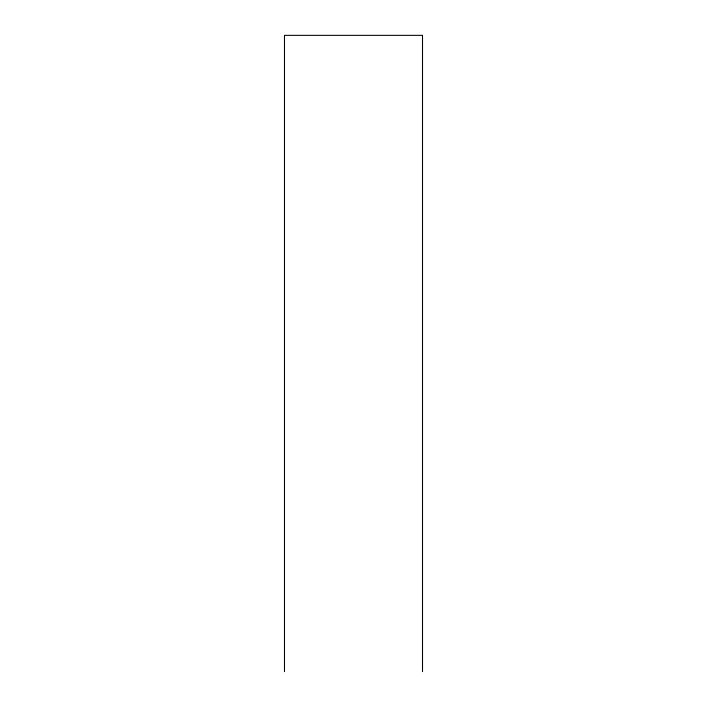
<?xml version="1.0" encoding="UTF-8"?>
<svg xmlns="http://www.w3.org/2000/svg" width="707" height="707" viewBox="0 0 707 707"><rect width="100%" height="100%" fill="white"/><g stroke="black" fill="none" stroke-linecap="round" stroke-linejoin="round"><path stroke-width="1.06" d="M422.512 671.65L422.512 35.35L284.488 35.35L284.488 671.65"/></g></svg>
